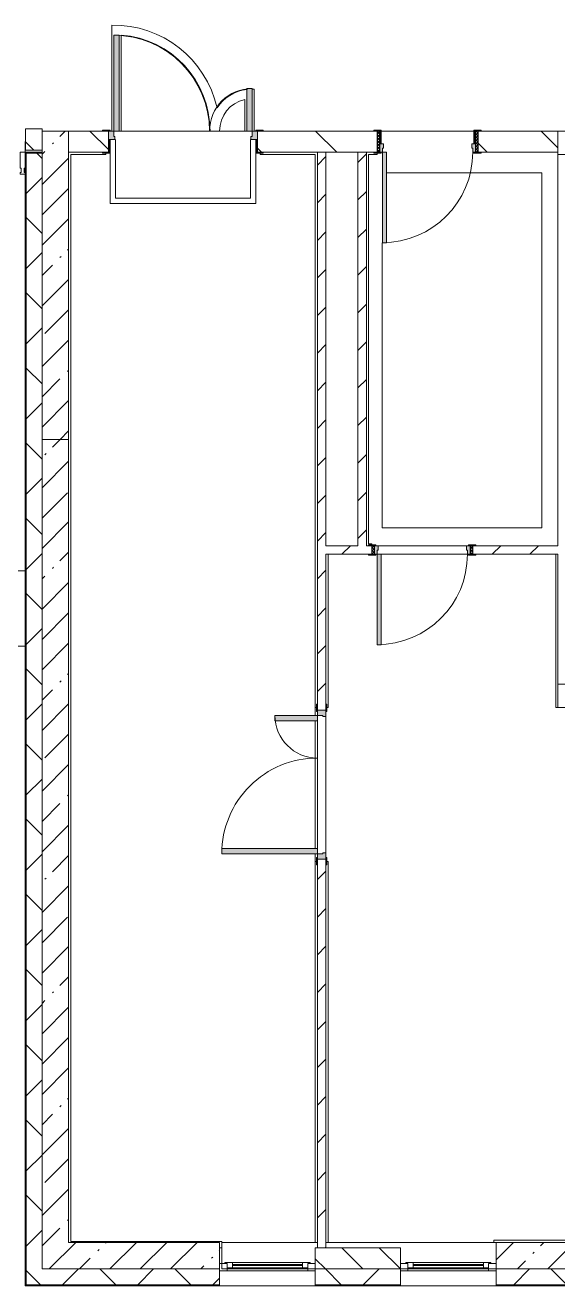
# Model space of a CAD drawing. Header units: millimetres. Extents: x -5524 to 188508, y -8553 to 29000.
# Drawn here: x 150700 to 155708, y -258 to 11595 of the extents above; entities that cross this region are included whole.
import ezdxf

# ---------------------------------------------------------------- set-up
doc = ezdxf.new("R2010")
doc.units = ezdxf.units.MM
doc.linetypes.add('200_ШТРИХ__ш1_п0_6_', pattern=[160, 100, -60])
for name, color, linetype, lineweight in [('A-DETL-1', 7, 'Continuous', 5), ('A-DETL-MBND-1', 7, '200_ШТРИХ__ш1_п0_6_', 9), ('A-GLAZ-2', 7, 'Continuous', 5), ('A-GLAZ-CWMG-2', 7, 'Continuous', 5), ('A-WALL', 7, 'Continuous', 9), ('A-WALL-2', 7, 'Continuous', 5), ('I-WALL-2', 7, 'Continuous', 5), ('S-COLS-2', 7, 'Continuous', 5)]:
    doc.layers.add(name, color=color, linetype=linetype, lineweight=lineweight)
for name, color, linetype, lineweight, true_color in [('A-DOOR-4', 7, 'Continuous', 5, 0xaaaaaa), ('A-DOOR-5', 7, 'Continuous', 5, 0xe2e2e2), ('A-DOOR-FRAM-4', 7, 'Continuous', 5, 0xe2e2e2), ('A-DOOR-FRAM-5', 7, 'Continuous', 5, 0xaaaaaa), ('A-FLOR-2', 7, 'Continuous', 5, 0xaaaaaa)]:
    doc.layers.add(name, color=color, linetype=linetype, lineweight=lineweight, true_color=true_color)
pattern_1 = [(45, (61498, 0), (-176.7767, 176.7767), [])]
pattern_2 = [(45, (61498, 0), (-353.5534, 353.5534), []), (135, (61498, 0), (-353.5534, -353.5534), [])]
pattern_3 = [(135, (61498, 0), (-353.5534, -353.5534), [])]
pattern_4 = [(45, (61498, 0), (-285.1231, 285.1231), []), (45, (61783.12, 0), (-285.1231, 285.1231), [504.031, -100.806, 16.764, -84.042])]

# ---------------------------------------------------------------- blocks, each defined once
blk = doc.blocks.new('110_Дверь_СКБ_2Ст - Д-5_п_ Из игровой в коридор-32215844-3_6_1_птичка')
at = {"layer": 'A-DOOR-5'}
for points in [[(-638, 40), (-588, 40), (-588, 940), (-638, 940)], [(612, 440), (612, 40), (662, 40), (662, 440)]]:
    blk.add_hatch(color=256, dxfattribs=at).paths.add_polyline_path(points)
h = blk.add_hatch(color=256, dxfattribs=at)
h.paths.add_polyline_path([(-688, 40), (-688, -40), (-628, -40), (-628, -10), (-638, -10), (-638, 40)])
h.paths.add_polyline_path([(652, -40), (712, -40), (712, 40), (662, 40), (662, -10), (652, -10)])
at = {"layer": 'A-DOOR-FRAM-4'}
for points in [[(-742, 40), (-672, 40), (-672, 48), (-742, 48)], [(698, 40), (768, 40), (768, 48), (698, 48)], [(-742, -48), (-672, -48), (-672, -40), (-742, -40)], [(698, -48), (768, -48), (768, -40), (698, -40)]]:
    blk.add_hatch(color=256, dxfattribs=at).paths.add_polyline_path(points)
at = {"layer": 'A-DOOR-4'}
for p, q in [((-638, 940), (-638, 40)), ((-588, 940), (-638, 940)), ((-588, 40), (-588, 940)), ((662, 440), (612, 440)), ((612, 440), (612, 40)), ((662, 40), (662, 440)), ((-638, 40), (-588, 40)), ((612, 40), (662, 40))]:
    blk.add_line(p, q, dxfattribs=at)
for centre, radius, start, end in [((-638, 40), 900, 0, 90), ((662, 40), 400, 90, 180)]:
    blk.add_arc(centre, radius, start, end, dxfattribs=at)
at = {"layer": 'A-DOOR-FRAM-5'}
for p, q in [((-672, 48), (-742, 48)), ((-742, 48), (-742, 40)), ((-742, 40), (-672, 40)), ((-638, 40), (-688, 40)), ((-688, 40), (-688, -40)), ((-672, 40), (-672, 48)), ((-638, -10), (-638, 40)), ((662, 40), (662, -10)), ((712, 40), (662, 40)), ((768, 48), (698, 48)), ((698, 48), (698, 40)), ((698, 40), (768, 40)), ((712, -40), (712, 40)), ((768, 40), (768, 48)), ((-672, -40), (-742, -40)), ((-742, -40), (-742, -48)), ((-742, -48), (-672, -48)), ((-688, -40), (-628, -40)), ((-672, -39), (-688, -39)), ((-688, -39), (-688, -40)), ((-688, -40), (-672, -40)), ((-672, -40), (-672, -39)), ((-672, -48), (-672, -40)), ((-628, -10), (-638, -10)), ((-628, -40), (-628, -10)), ((662, -10), (652, -10)), ((652, -10), (652, -40)), ((652, -40), (712, -40)), ((712, -39), (698, -39)), ((698, -39), (698, -40)), ((698, -40), (712, -40)), ((768, -40), (698, -40)), ((698, -40), (698, -48)), ((698, -48), (768, -48)), ((712, -40), (712, -39)), ((768, -48), (768, -40))]:
    blk.add_line(p, q, dxfattribs=at)
blk = doc.blocks.new('110_Дверь_СКБ_2Ст - Д-2а_п_ Из коридора на лестницу-32215207-3_6_1_птичка')
at = {"layer": 'A-DOOR-5'}
for points in [[(-587.5, 100), (-587.5, 1000), (-637.5, 1000), (-637.5, 100)], [(662.5, 100), (662.5, 500), (612.5, 500), (612.5, 100)], [(712.5, -100), (712.5, 20), (697.5, 20), (697.5, -100)]]:
    blk.add_hatch(color=256, dxfattribs=at).paths.add_polyline_path(points)
h = blk.add_hatch(color=256, dxfattribs=at)
h.paths.add_polyline_path([(712.5, 20), (712.5, 100), (662.5, 100), (662.5, 50), (652.5, 50), (652.5, 20), (684.9, 20)])
h.paths.add_polyline_path([(-687.5, 20), (-627.5, 20), (-627.5, 50), (-637.5, 50), (-637.5, 100), (-687.5, 100)])
at = {"layer": 'A-DOOR-FRAM-4'}
for points in [[(-672.5, 100), (-672.5, 108), (-742.5, 108), (-742.5, 100)], [(-672.5, -100), (-672.5, 20), (-687.5, 20), (-687.5, -100)], [(767.5, 100), (767.5, 108), (697.5, 108), (697.5, 100)], [(-672.5, -108), (-672.5, -100), (-742.5, -100), (-742.5, -108)], [(767.5, -108), (767.5, -100), (697.5, -100), (697.5, -108)]]:
    blk.add_hatch(color=256, dxfattribs=at).paths.add_polyline_path(points)
at = {"layer": 'A-DOOR-4'}
for p, q in [((-637.5, 1000), (-637.5, 100)), ((-587.5, 1000), (-637.5, 1000)), ((-587.5, 100), (-587.5, 1000)), ((662.5, 500), (612.5, 500)), ((612.5, 500), (612.5, 100)), ((662.5, 100), (662.5, 500)), ((-637.5, 100), (-587.5, 100)), ((612.5, 100), (662.5, 100))]:
    blk.add_line(p, q, dxfattribs=at)
for centre, radius, start, end in [((-637.5, 100), 900, 0, 90), ((662.5, 100), 400, 90, 180)]:
    blk.add_arc(centre, radius, start, end, dxfattribs=at)
at = {"layer": 'A-DOOR-FRAM-5'}
for p, q in [((-672.5, 108), (-742.5, 108)), ((-742.5, 108), (-742.5, 100)), ((-742.5, 100), (-672.5, 100)), ((-637.5, 100), (-687.5, 100)), ((-687.5, 100), (-687.5, 20)), ((-687.5, 20), (-627.5, 20)), ((-672.5, 20), (-687.5, 20)), ((-687.5, 20), (-687.5, -100)), ((-672.5, 100), (-672.5, 108)), ((-672.5, -100), (-672.5, 20)), ((-637.5, 50), (-637.5, 100)), ((-627.5, 50), (-637.5, 50)), ((-627.5, 20), (-627.5, 50)), ((662.5, 50), (652.5, 50)), ((652.5, 50), (652.5, 20)), ((652.5, 20), (712.5, 20)), ((662.5, 100), (662.5, 50)), ((712.5, 100), (662.5, 100)), ((767.5, 108), (697.5, 108)), ((697.5, 108), (697.5, 100)), ((697.5, 100), (767.5, 100)), ((712.5, 20), (697.5, 20)), ((697.5, 20), (697.5, -100)), ((712.5, 20), (712.5, 100)), ((712.5, -100), (712.5, 20)), ((767.5, 100), (767.5, 108)), ((-672.5, -100), (-742.5, -100)), ((-742.5, -100), (-742.5, -108)), ((-742.5, -108), (-672.5, -108)), ((-687.5, -100), (-672.5, -100)), ((-672.5, -108), (-672.5, -100)), ((697.5, -100), (712.5, -100)), ((767.5, -100), (697.5, -100)), ((697.5, -100), (697.5, -108)), ((697.5, -108), (767.5, -108)), ((767.5, -108), (767.5, -100))]:
    blk.add_line(p, q, dxfattribs=at)
blk = doc.blocks.new('BSC_Колонна _Прямоугольная - 250х900-V76-3_6_1_птичка')
at = {"layer": 'S-COLS-2'}
h = blk.add_hatch(dxfattribs=at)
h.set_pattern_fill('FP_93', color=256, style=0, pattern_type=2)
h.set_pattern_definition([(45, (-94080, -25), (-285.1231, 285.1231), []), (45, (-93794.88, -25), (-285.1231, 285.1231), [504.031, -100.806, 16.764, -84.042])])
h.paths.add_polyline_path([(-450, -125), (450, -125), (450, 125), (-450, 125)])
for p, q in [((450, 125), (-450, 125)), ((-450, 125), (-450, -125)), ((450, -125), (450, 125)), ((-450, -125), (450, -125))]:
    blk.add_line(p, q, dxfattribs=at)
blk = doc.blocks.new('120_Окно_СКБ_1Ст - 120_Окно_СКБ_1Ст 900х2500_h_ с форточкой-V78-3_6_1_птичка')
at = {"layer": 'A-GLAZ-2'}
for p, q in [((-450, -127), (-450, -57)), ((-450, -57), (-380, -57)), ((450, -57), (-450, -57)), ((-380, -57), (-380, -127)), ((380, -87), (-380, -87)), ((-380, -87), (-380, -127)), ((-330, -137), (-330, -87)), ((-330, -107), (330, -107)), ((330, -117), (-330, -117)), ((330, -137), (330, -87)), ((380, -127), (380, -57)), ((380, -57), (450, -57)), ((380, -127), (380, -87)), ((450, -57), (450, -127)), ((-380, -127), (-450, -127)), ((-450, -127), (-400, -127)), ((-380, -127), (-400, -127)), ((-400, -127), (-400, -137)), ((-400, -137), (400, -137)), ((400, -137), (-400, -137)), ((450, -127), (380, -127)), ((400, -127), (380, -127)), ((400, -127), (450, -127)), ((400, -137), (400, -127))]:
    blk.add_line(p, q, dxfattribs=at)
blk = doc.blocks.new('120_Окно_СКБ_1Ст - 120_Окно_СКБ_1Ст 900х2500_h_ с форточкой-22876038-3_6_1_птичка')
at = {"layer": 'A-GLAZ-2'}
for p, q in [((-450, -127), (-450, -57)), ((-450, -57), (-380, -57)), ((450, -57), (-450, -57)), ((-380, -57), (-380, -127)), ((380, -87), (-380, -87)), ((-380, -87), (-380, -127)), ((-330, -137), (-330, -87)), ((-330, -107), (330, -107)), ((330, -117), (-330, -117)), ((330, -137), (330, -87)), ((380, -127), (380, -57)), ((380, -57), (450, -57)), ((380, -127), (380, -87)), ((450, -57), (450, -127)), ((-380, -127), (-450, -127)), ((-450, -127), (-400, -127)), ((-380, -127), (-400, -127)), ((-400, -127), (-400, -137)), ((-400, -137), (400, -137)), ((400, -137), (-400, -137)), ((450, -127), (380, -127)), ((400, -127), (380, -127)), ((400, -127), (450, -127)), ((400, -137), (400, -127))]:
    blk.add_line(p, q, dxfattribs=at)
blk = doc.blocks.new('110_Дверь_СКБ_1Ст_Внутренняя1 - Д-8 950x2100h_охрана-V50-3_6_1_птичка')
at = {"layer": 'A-DOOR-4'}
h = blk.add_hatch(dxfattribs=at)
h.set_pattern_fill('FP_17', color=256, style=0, pattern_type=2)
h.set_pattern_definition([(135, (1826.41, 164.685), (-14.14214, -14.14214), []), (225, (1826.41, 164.685), (14.14214, -14.14214), [])])
h.paths.add_polyline_path([(487, 100), (462, 100), (462, -100), (487, -100), (487, -36)])
at = {"layer": 'A-DOOR-5'}
h = blk.add_hatch(color=256, dxfattribs=at)
h.paths.add_polyline_path([(437, 100), (437, 60), (427, 60), (427, 20), (462, 20), (462, 100)])
h.paths.add_polyline_path([(-413, 100), (-438, 100), (-438, 20), (-403, 20), (-403, 60), (-413, 60)])
at = {"layer": 'A-DOOR-FRAM-4'}
for points in [[(397, 950), (397, 100), (437, 100), (437, 950)], [(-493, 108), (-493, 100), (-423, 100), (-423, 108)], [(-423, 20), (-438, 20), (-438, -100), (-423, -100), (-423, -36)], [(517, 108), (447, 108), (447, 100), (517, 100)], [(462, 20), (447, 20), (447, -100), (462, -100), (462, -36)], [(-493, -100), (-493, -108), (-423, -108), (-423, -100)], [(447, -100), (447, -108), (517, -108), (517, -100)]]:
    blk.add_hatch(color=256, dxfattribs=at).paths.add_polyline_path(points)
at = {"layer": 'A-DOOR-FRAM-5'}
h = blk.add_hatch(dxfattribs=at)
h.set_pattern_fill('FP_18', color=256, style=0, pattern_type=2)
h.set_pattern_definition([(45, (-296.384, 164.685), (-14.1421, 14.1421), []), (135, (-296.384, 164.685), (-14.1421, -14.1421), [])])
h.paths.add_polyline_path([(-438, 100), (-463, 100), (-463, -100), (-438, -100), (-438, -36)])
at = {"layer": 'A-DOOR-4'}
for p, q in [((437, 950), (397, 950)), ((397, 950), (397, 100)), ((437, 100), (437, 950)), ((397, 100), (437, 100))]:
    blk.add_line(p, q, dxfattribs=at)
blk.add_arc((437, 100), 850, 90, 180, dxfattribs=at)
at = {"layer": 'A-DOOR-FRAM-5'}
for p, q in [((-423, 108), (-493, 108)), ((-493, 108), (-493, 100)), ((-493, 100), (-423, 100)), ((-438, 100), (-463, 100)), ((-463, 100), (-463, -100)), ((-413, 100), (-438, 100)), ((-438, 100), (-438, 20)), ((-438, -100), (-438, 100)), ((-423, 100), (-438, 100)), ((-438, 100), (-438, 99)), ((-438, 99), (-423, 99)), ((-438, 20), (-403, 20)), ((-423, 20), (-438, 20)), ((-438, 20), (-438, -100)), ((-423, 100), (-423, 108)), ((-423, 99), (-423, 100)), ((-423, -100), (-423, 20)), ((-413, 60), (-413, 100)), ((-403, 60), (-413, 60)), ((-403, 20), (-403, 60)), ((437, 60), (427, 60)), ((427, 60), (427, 20)), ((427, 20), (462, 20)), ((437, 100), (437, 60)), ((462, 100), (437, 100)), ((517, 108), (447, 108)), ((447, 108), (447, 100)), ((462, 100), (447, 100)), ((447, 100), (447, 99)), ((447, 100), (517, 100)), ((447, 99), (462, 99)), ((462, 20), (447, 20)), ((447, 20), (447, -100)), ((462, 20), (462, 100)), ((487, 100), (462, 100)), ((462, 100), (462, -100)), ((462, 99), (462, 100)), ((462, -100), (462, 20)), ((487, -100), (487, 100)), ((517, 100), (517, 108)), ((-423, -100), (-493, -100)), ((-493, -100), (-493, -108)), ((-493, -108), (-423, -108)), ((-463, -100), (-438, -100)), ((-438, -100), (-423, -100)), ((-423, -108), (-423, -100)), ((447, -100), (462, -100)), ((517, -100), (447, -100)), ((447, -100), (447, -108)), ((447, -108), (517, -108)), ((462, -100), (487, -100)), ((517, -108), (517, -100))]:
    blk.add_line(p, q, dxfattribs=at)
blk = doc.blocks.new('110_Дверь_СКБ_1Ст_Внутренняя1 - Д-8 950x2100h_охрана-V81-3_6_1_птичка')
at = {"layer": 'A-DOOR-4'}
h = blk.add_hatch(dxfattribs=at)
h.set_pattern_fill('FP_95', color=256, style=0, pattern_type=2)
h.set_pattern_definition([(135, (1826.41, 104.685), (-14.14214, -14.14214), []), (225, (1826.41, 104.685), (14.14214, -14.14214), [])])
h.paths.add_polyline_path([(487, 40), (462, 40), (462, -40), (487, -40)])
at = {"layer": 'A-DOOR-5'}
h = blk.add_hatch(color=256, dxfattribs=at)
h.paths.add_polyline_path([(437, 40), (437, 0), (427, 0), (427, -40), (462, -40), (462, 40)])
h.paths.add_polyline_path([(-413, 40), (-438, 40), (-438, -40), (-403, -40), (-403, 0), (-413, 0)])
at = {"layer": 'A-DOOR-FRAM-4'}
for points in [[(397, 890), (397, 40), (437, 40), (437, 890)], [(-493, 48), (-493, 40), (-423, 40), (-423, 48)], [(517, 48), (447, 48), (447, 40), (517, 40)], [(-423, -40), (-493, -40), (-493, -48), (-423, -48)], [(447, -40), (447, -48), (517, -48), (517, -40)]]:
    blk.add_hatch(color=256, dxfattribs=at).paths.add_polyline_path(points)
at = {"layer": 'A-DOOR-FRAM-5'}
h = blk.add_hatch(dxfattribs=at)
h.set_pattern_fill('FP_96', color=256, style=0, pattern_type=2)
h.set_pattern_definition([(45, (-296.384, 104.685), (-14.1421, 14.1421), []), (135, (-296.384, 104.685), (-14.1421, -14.1421), [])])
h.paths.add_polyline_path([(-438, 40), (-463, 40), (-463, -40), (-438, -40)])
at = {"layer": 'A-DOOR-4'}
for p, q in [((437, 890), (397, 890)), ((397, 890), (397, 40)), ((437, 40), (437, 890)), ((397, 40), (437, 40))]:
    blk.add_line(p, q, dxfattribs=at)
blk.add_arc((437, 40), 850, 90, 180, dxfattribs=at)
at = {"layer": 'A-DOOR-FRAM-5'}
for p, q in [((-423, 48), (-493, 48)), ((-493, 48), (-493, 40)), ((-493, 40), (-423, 40)), ((-438, 40), (-463, 40)), ((-463, 40), (-463, -40)), ((-413, 40), (-438, 40)), ((-438, 40), (-438, -40)), ((-438, -40), (-438, 40)), ((-423, 40), (-438, 40)), ((-438, 40), (-438, 39)), ((-438, 39), (-423, 39)), ((-423, 40), (-423, 48)), ((-423, 39), (-423, 40)), ((-413, 0), (-413, 40)), ((-403, 0), (-413, 0)), ((-403, -40), (-403, 0)), ((437, 0), (427, 0)), ((427, 0), (427, -40)), ((437, 40), (437, 0)), ((462, 40), (437, 40)), ((517, 48), (447, 48)), ((447, 48), (447, 40)), ((462, 40), (447, 40)), ((447, 40), (447, 39)), ((447, 40), (517, 40)), ((447, 39), (462, 39)), ((462, -40), (462, 40)), ((487, 40), (462, 40)), ((462, 40), (462, -40)), ((462, 39), (462, 40)), ((487, -40), (487, 40)), ((517, 40), (517, 48)), ((-423, -40), (-493, -40)), ((-493, -40), (-493, -48)), ((-493, -48), (-423, -48)), ((-463, -40), (-438, -40)), ((-423, -39), (-438, -39)), ((-438, -39), (-438, -40)), ((-438, -40), (-403, -40)), ((-438, -40), (-423, -40)), ((-423, -40), (-423, -39)), ((-423, -48), (-423, -40)), ((427, -40), (462, -40)), ((462, -39), (447, -39)), ((447, -39), (447, -40)), ((447, -40), (462, -40)), ((517, -40), (447, -40)), ((447, -40), (447, -48)), ((447, -48), (517, -48)), ((462, -40), (462, -39)), ((462, -40), (487, -40)), ((517, -48), (517, -40))]:
    blk.add_line(p, q, dxfattribs=at)
blk = doc.blocks.new('Прямоугольный импост - Импост структурный с накладкой - 190мм-33184356-3_6_1_птичка')
at = {"layer": 'A-GLAZ-CWMG-2'}
for p, q in [((-50, 0), (-50, 17)), ((-50, 17), (0, 17)), ((-40, 0), (-50, 0)), ((-40, -40), (-40, 0)), ((0, 0), (-10, 0)), ((-10, 0), (-10, -40)), ((0, 17), (0, 0)), ((-50, -190), (-50, -40)), ((-50, -40), (-40, -40)), ((-10, -40), (0, -40)), ((0, -40), (0, -190)), ((0, -190), (-50, -190))]:
    blk.add_line(p, q, dxfattribs=at)
blk = doc.blocks.new('парапет9 - парапет-22867712-3_6_1_птичка')
at = {"layer": 'A-DETL-MBND-1'}
for p, q in [((89202, 7964), (84952, 7964)), ((84952, 7255), (89202, 7255))]:
    blk.add_line(p, q, dxfattribs=at)

msp = doc.modelspace()

# ---------------------------------------------------------------- hatches: boundary and pattern name
at = {"layer": 'A-WALL-2'}
h = msp.add_hatch(dxfattribs=at)
h.set_pattern_fill('FP_68', color=256, style=0, pattern_type=2)
h.set_pattern_definition(pattern_2)
h.paths.add_polyline_path([(150708, -100), (150858, -100), (150858, 10392), (150708, 10392), (150708, 1966.6)])
h = msp.add_hatch(dxfattribs=at)
h.set_pattern_fill('FP_66', color=256, style=0, pattern_type=2)
h.set_pattern_definition([(135, (61498, 0), (-176.7767, -176.7767), [])])
h.paths.add_polyline_path([(182928, -100), (182928, 100), (182628, 100), (182628, -100), (182685.3, -100)])
h.paths.add_polyline_path([(171328, -100), (171328, 100), (170428, 100), (170428, -100), (170566.9, -100)])
h.paths.add_polyline_path([(172228, -100), (173128, -100), (173128, 100), (172228, 100)])
h.paths.add_polyline_path([(180828, -100), (180828, 100), (180328, 100), (180328, -100), (180820.9, -100)])
h.paths.add_polyline_path([(175178, -100), (175178, 100), (174928, 100), (174928, -100)])
h.paths.add_polyline_path([(177478, -100), (178528, -100), (178528, 100), (177478, 100)])
h.paths.add_polyline_path([(159380.7, -100), (159628, -100), (159628, 100), (158578, 100), (158578, -100)])
h.paths.add_polyline_path([(163109.5, -100), (163228, -100), (163228, 100), (162328, 100), (162328, -100)])
h.paths.add_polyline_path([(164128, -100), (164378, -100), (164378, 100), (164128, 100)])
h.paths.add_polyline_path([(166678, -100), (167728, -100), (167728, 100), (166678, 100)])
h.paths.add_polyline_path([(154228, -100), (154228, 100), (153428, 100), (153428, -100), (153787.6, -100)])
h.paths.add_polyline_path([(156278, -100), (156278, 100), (156028, 100), (156028, -100)])
h = msp.add_hatch(dxfattribs=at)
h.set_pattern_fill('FP_68', color=256, style=0, pattern_type=2)
h.set_pattern_definition(pattern_2)
h.paths.add_polyline_path([(185481.9, -250), (186578, -250), (186578, -100), (185228, -100), (185228, -250)])
h.paths.add_polyline_path([(182928, -250), (182928, -100), (181728, -100), (181728, -250), (182685.3, -250)])
h.paths.add_polyline_path([(171328, -250), (171328, -100), (170428, -100), (170428, -250), (170566.9, -250)])
h.paths.add_polyline_path([(173128, -250), (173128, -100), (172228, -100), (172228, -250), (172431.3, -250)])
h.paths.add_polyline_path([(174028, -250), (175178, -250), (175178, -100), (174028, -100)])
h.paths.add_polyline_path([(169528, -250), (169528, -100), (168628, -100), (168628, -250), (168702.6, -250)])
h.paths.add_polyline_path([(180828, -250), (180828, -100), (179428, -100), (179428, -250), (180820.9, -250)])
h.paths.add_polyline_path([(177478, -250), (178528, -250), (178528, -100), (177478, -100)])
h.paths.add_polyline_path([(166678, -250), (167728, -250), (167728, -100), (166678, -100)])
h.paths.add_polyline_path([(164041.6, -250), (164378, -250), (164378, -100), (162328, -100), (162328, -250), (163228, -250)])
h.paths.add_polyline_path([(161428, -250), (161428, -100), (160528, -100), (160528, -250), (161245.1, -250)])
h.paths.add_polyline_path([(159380.7, -250), (159628, -250), (159628, -100), (158578, -100), (158578, -250)])
h.paths.add_polyline_path([(156028, -250), (156278, -250), (156278, -100), (155128, -100), (155128, -250), (155652, -250)])
h.paths.add_polyline_path([(150708, -250), (152528, -250), (152528, -100), (150708, -100)])
h.paths.add_polyline_path([(153787.6, -250), (154228, -250), (154228, -100), (153428, -100), (153428, -250)])
at = {"layer": 'I-WALL-2'}
h = msp.add_hatch(dxfattribs=at)
h.set_pattern_fill('FP_67', color=256, style=0, pattern_type=2)
h.set_pattern_definition(pattern_3)
h.paths.add_polyline_path([(150858, 10420), (150858, 10620), (150701.5, 10620), (150701.5, 10420)])
h = msp.add_hatch(dxfattribs=at)
h.set_pattern_fill('FP_64', color=256, style=0, pattern_type=2)
h.set_pattern_definition(pattern_4)
h.paths.add_polyline_path([(150858, 7700), (151108, 7700), (151108, 10600), (150858, 10600), (150858, 8908.2)])
h = msp.add_hatch(dxfattribs=at)
h.set_pattern_fill('FP_67', color=256, style=0, pattern_type=2)
h.set_pattern_definition(pattern_3)
h.paths.add_polyline_path([(166838.2, 10400), (168628, 10400), (168628, 10600), (166593, 10600), (166593, 10400), (166623, 10400)])
h.paths.add_polyline_path([(163109.5, 10400), (165143, 10400), (165143, 10600), (163108, 10600), (163108, 10400)])
h.paths.add_polyline_path([(151483, 10400), (151483, 10600), (151108, 10600), (151108, 10400), (151428, 10400)])
h.paths.add_polyline_path([(153448, 10400), (154008, 10400), (154008, 10600), (152883, 10600), (152883, 10400), (152938, 10400)])
h.paths.add_polyline_path([(155652, 10400), (155708, 10400), (155708, 10600), (154958, 10600), (154958, 10400), (154988, 10400)])
h = msp.add_hatch(dxfattribs=at)
h.set_pattern_fill('FP_69', color=256, style=0, pattern_type=2)
h.set_pattern_definition(pattern_1)
h.paths.add_polyline_path([(153528, 100), (153528, 3755), (153448, 3755), (153448, 100)])
h.paths.add_polyline_path([(153528, 5155), (153528, 10400), (153448, 10400), (153448, 5155), (153498, 5155)])
h = msp.add_hatch(dxfattribs=at)
h.set_pattern_fill('FP_69', color=256, style=0, pattern_type=2)
h.set_pattern_definition(pattern_1)
h.paths.add_polyline_path([(153908, 6700), (153908, 10400), (153828, 10400), (153828, 6700)])
h = msp.add_hatch(dxfattribs=at)
h.set_pattern_fill('FP_64', color=256, style=0, pattern_type=2)
h.set_pattern_definition(pattern_4)
h.paths.add_polyline_path([(151108, 100), (151108, 7700), (150858, 7700), (150858, 100)])
h = msp.add_hatch(dxfattribs=at)
h.set_pattern_fill('FP_69', color=256, style=0, pattern_type=2)
h.set_pattern_definition(pattern_1)
h.paths.add_polyline_path([(153528, 6620), (153958, 6620), (153958, 6700), (153528, 6700)])
h.paths.add_polyline_path([(155652, 6620), (155708, 6620), (155708, 6700), (154908, 6700), (154908, 6620), (154938, 6620)])
h = msp.add_hatch(dxfattribs=at)
h.set_pattern_fill('FP_64', color=256, style=0, pattern_type=2)
h.set_pattern_definition(pattern_4)
h.paths.add_polyline_path([(151923.3, -100), (152528, -100), (152528, 150), (151108, 150), (151108, 100), (150858, 100), (150858, -100)])

# ---------------------------------------------------------------- linework, layer by layer
at = {"layer": 'A-DETL-1'}
for p, q in [((154098, 10207.5), (155558, 10207.5)), ((155558, 10207.5), (155558, 6867.5)), ((154058, 6867.5), (154058, 9550)), ((155558, 6867.5), (154058, 6867.5))]:
    msp.add_line(p, q, dxfattribs=at)
at = {"layer": 'A-DETL-MBND-1'}
msp.add_line((150700, 10400), (150700, 10510), dxfattribs=at)
at = {"layer": 'A-FLOR-2'}
for p, q in [((151513, 11594.8), (151513, 10600)), ((151603, 10600), (151603, 11502.3)), ((152854.2, 10600), (152854.2, 10994.4)), ((152764.2, 10897.1), (152764.2, 10600)), ((151583, 10600), (151603, 10600)), ((151603, 10600), (152438, 10600)), ((152438, 10600), (151603, 10600)), ((152438, 10600), (152528, 10600)), ((152528, 10600), (152764.2, 10600)), ((152783, 10600), (152528, 10600)), ((154048, 10600), (154918, 10600)), ((154918, 10600), (154048, 10600)), ((151548, 9970), (151548, 10520)), ((152818, 10520), (152818, 9970)), ((151458, 10380), (151128, 10380)), ((151128, 10380), (151128, 160)), ((151458, 10392), (151458, 10380)), ((151498, 10392), (151498, 9920)), ((152868, 9920), (152868, 10392)), ((152908, 10380), (152908, 10392)), ((153428, 10380), (152908, 10380)), ((153428, 10380), (153428, 5105)), ((154008, 10380), (153928, 10380)), ((153928, 10380), (153928, 6720)), ((154008, 10392), (154008, 10380)), ((152818, 9970), (151548, 9970)), ((151498, 9920), (152868, 9920)), ((153928, 6720), (153958, 6720)), ((153958, 6720), (153958, 6708)), ((153548, 6620), (153548, 5180)), ((155689, 5180), (155689, 6620)), ((153440, 5180), (153428, 5180)), ((153548, 5180), (153536, 5180)), ((155708, 5180), (155689, 5180)), ((153428, 3855), (153428, 5055)), ((153428, 3805), (153428, 150)), ((153428, 3730), (153440, 3730)), ((153536, 3730), (153548, 3730)), ((153548, 3730), (153548, 150)), ((151128, 160), (152548, 160)), ((152548, 160), (152548, 120)), ((155107.5, 150), (155107.5, 170)), ((155107.5, 170), (156047.5, 170))]:
    msp.add_line(p, q, dxfattribs=at)
for centre, radius, start, end in [((151533, 10600), 995, 12.67054, 91.1511), ((151533, 10600), 905, 0, 85.56313), ((152833, 10600), 395, 97.27853, 146.45952), ((152833, 10600), 395, 86.92799, 90.00404), ((152833, 10600), 305, 103.0427, 180)]:
    msp.add_arc(centre, radius, start, end, dxfattribs=at)
at = {"layer": 'A-WALL'}
for p, q in [((151108, 10400), (151108, 10600)), ((155708, 10600), (155708, 10400)), ((150705, 10395), (150705, -253)), ((150858, 10395), (150705, 10395)), ((150708, 10392), (150708, -250)), ((150858, 10392), (150708, 10392)), ((153528, 10400), (153448, 10400)), ((153908, 10400), (153828, 10400)), ((155708, 5400), (155788, 5400)), ((153448, 100), (153528, 100)), ((153428, -100), (154228, -100)), ((154228, -100), (153428, -100)), ((150705, -253), (152528, -253)), ((150708, -250), (152528, -250)), ((153428, -250), (154228, -250)), ((153428, -253), (154228, -253)), ((155128, -250), (156278, -250)), ((155128, -253), (156278, -253))]:
    msp.add_line(p, q, dxfattribs=at)
at = {"layer": 'A-WALL-2'}
for p, q in [((150858, 10400), (150700, 10400)), ((150700, 10400), (150700, -258)), ((152528, 100), (152548.5, 100)), ((153448, 100), (153428, 100)), ((153428, 100), (153428, -258)), ((154228, 100), (153528, 100)), ((154228, -258), (154228, 100)), ((152528, -100), (150858, -100)), ((152528, -258), (152528, -100)), ((152548.5, -100), (152548.5, -100)), ((152548.5, -100), (153428, -100)), ((154228, -100), (155128, -100)), ((155128, -100), (155128, -258)), ((150700, -258), (154228, -258)), ((154228, -258), (162328, -258))]:
    msp.add_line(p, q, dxfattribs=at)
at = {"layer": 'I-WALL-2'}
for p, q in [((150858, 10620), (150701.5, 10620)), ((150701.5, 10620), (150701.5, 10420)), ((150858, 10420), (150858, 10620)), ((151428, 10600), (150858, 10600)), ((150858, 10600), (150858, 10400)), ((153978, 10600), (152938, 10600)), ((159998, 10600), (154988, 10600)), ((150701.5, 10420), (150858, 10420)), ((150858, 10400), (150858, -100)), ((151108, 10400), (151428, 10400)), ((151108, 150), (151108, 10400)), ((152938, 10400), (153448, 10400)), ((153448, 10400), (153448, 5210)), ((153528, 6700), (153528, 10400)), ((153528, 10400), (153828, 10400)), ((153828, 10400), (153828, 6700)), ((153908, 6700), (153908, 10400)), ((153908, 10400), (153978, 10400)), ((154988, 10400), (155708, 10400)), ((155708, 10400), (155708, 6700)), ((155708, 10380), (163108, 10380)), ((150858, 7700), (151108, 7700)), ((153828, 6700), (153528, 6700)), ((153928, 6700), (153908, 6700)), ((154018, 6700), (154848, 6700)), ((155708, 6700), (154938, 6700)), ((153528, 6620), (153928, 6620)), ((153528, 5210), (153528, 6620)), ((154858, 6620), (154048, 6620)), ((154938, 6620), (155708, 6620)), ((155708, 6620), (155708, 5180)), ((155708, 5180), (161128, 5180)), ((153448, 3855), (153448, 5055)), ((153528, 5095), (153528, 3815)), ((153448, 3700), (153448, 100)), ((153528, 100), (153528, 3700)), ((152528, 150), (151108, 150)), ((152528, -100), (152528, 150)), ((152548.5, 150), (153448, 150)), ((152548.5, -100), (152548.5, 150)), ((153528, 150), (155128, 150)), ((150858, -100), (152528, -100))]:
    msp.add_line(p, q, dxfattribs=at)

# ---------------------------------------------------------------- block references
at = {"layer": 'A-DETL-MBND-1'}
msp.add_blockref('парапет9 - парапет-22867712-3_6_1_птичка', (61498, -1500), dxfattribs=at)
at = {"layer": 'A-DOOR-4'}
msp.add_blockref('110_Дверь_СКБ_2Ст - Д-2а_п_ Из коридора на лестницу-32215207-3_6_1_птичка', (152170.5, 10500), dxfattribs=at)
for name, p, rotation in [('110_Дверь_СКБ_1Ст_Внутренняя1 - Д-8 950x2100h_охрана-V50-3_6_1_птичка', (154495.5, 10500), 180), ('110_Дверь_СКБ_1Ст_Внутренняя1 - Д-8 950x2100h_охрана-V81-3_6_1_птичка', (154445.5, 6660), 180), ('110_Дверь_СКБ_2Ст - Д-5_п_ Из игровой в коридор-32215844-3_6_1_птичка', (153488, 4442.5), 89.99999999999991)]:
    msp.add_blockref(name, p, dxfattribs=dict(at, rotation=rotation))
at = {"layer": 'A-GLAZ-2', "rotation": 180}
for name, p in [('120_Окно_СКБ_1Ст - 120_Окно_СКБ_1Ст 900х2500_h_ с форточкой-V78-3_6_1_птичка', (152978, -175)), ('120_Окно_СКБ_1Ст - 120_Окно_СКБ_1Ст 900х2500_h_ с форточкой-22876038-3_6_1_птичка', (154678, -175))]:
    msp.add_blockref(name, p, dxfattribs=at)
at = {"layer": 'A-GLAZ-CWMG-2', "extrusion": (0, 0, -1), "rotation": 180}
msp.add_blockref('Прямоугольный импост - Импост структурный с накладкой - 190мм-33184356-3_6_1_птичка', (-150701.5, 10210), dxfattribs=at)
at = {"layer": 'S-COLS-2'}
msp.add_blockref('BSC_Колонна _Прямоугольная - 250х900-V76-3_6_1_птичка', (155578, 25), dxfattribs=at)

doc.saveas('drawing.dxf')
